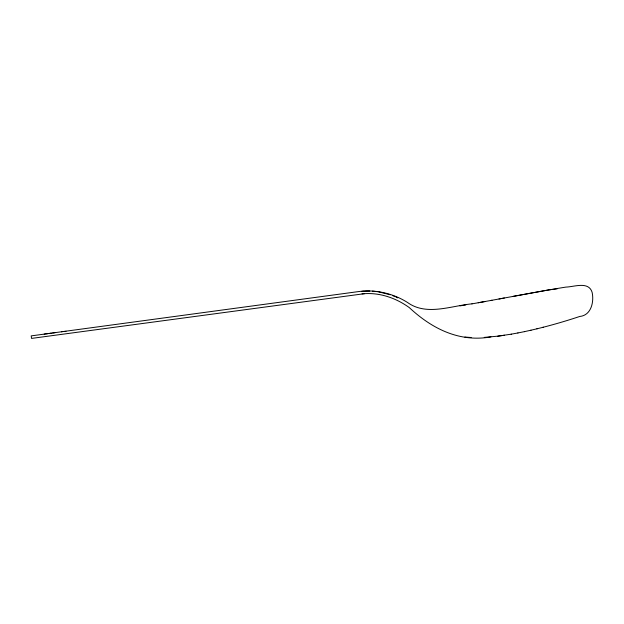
<?xml version="1.0" encoding="UTF-8"?>
<svg xmlns="http://www.w3.org/2000/svg" width="624" height="624" viewBox="0 0 624 624"><rect width="100%" height="100%" fill="white"/><g stroke="black" fill="none" stroke-linecap="round" stroke-linejoin="round"><path stroke-width="0.94" d="M65.84 331.196L357.755 291.689C374.969 289.169 392.792 293.194 407.48 302.453C426.434 316.235 451.136 305.76 472.04 303.841M362.037 293.857L364.627 293.662L31.543 338.411L31.2 335.884L55.091 332.647M536.874 328.817C551.343 325.322 565.648 321.149 579.774 316.454C591.263 315.401 594.235 301.712 592.09 292.235C588.549 281.011 574.244 286.9 565.898 287.095C548.285 289.879 530.767 293.179 513.224 296.369M530.704 330.268L537.295 328.731M542.802 327.343L543.332 327.226M524.339 331.664L531.032 330.205M517.811 332.974L524.589 331.617M491.205 300.409L504.332 297.999M498.989 298.982L548.106 289.996L557.209 288.826M492.008 300.261L478.218 302.757M511.173 334.183L517.998 332.943M485.152 301.509L471.908 303.872M459.974 305.885L465.863 304.91M511.306 334.16L497.687 336.18L484.247 337.397M44.811 334.043L44.179 334.129M45.622 333.934L48.064 333.598M49.624 333.388L51.355 333.154M52.666 332.974L62.127 331.695M61.448 331.789L66.011 331.172M63.476 331.516L64.568 331.367M497.749 336.172L504.543 335.244M361.811 291.314L364.471 291.119M490.932 336.905C459.248 342.56 431.761 328.552 409.297 307.601C396.435 298.311 380.593 292.633 364.603 293.678M365.352 291.096L369.782 291.041M464.857 337.046L471.143 337.506M372.411 291.158L377.629 291.681M378.495 291.821L390.351 294.785M392.839 295.706L395.304 296.735M396.115 297.11L397.73 297.851"/></g></svg>
